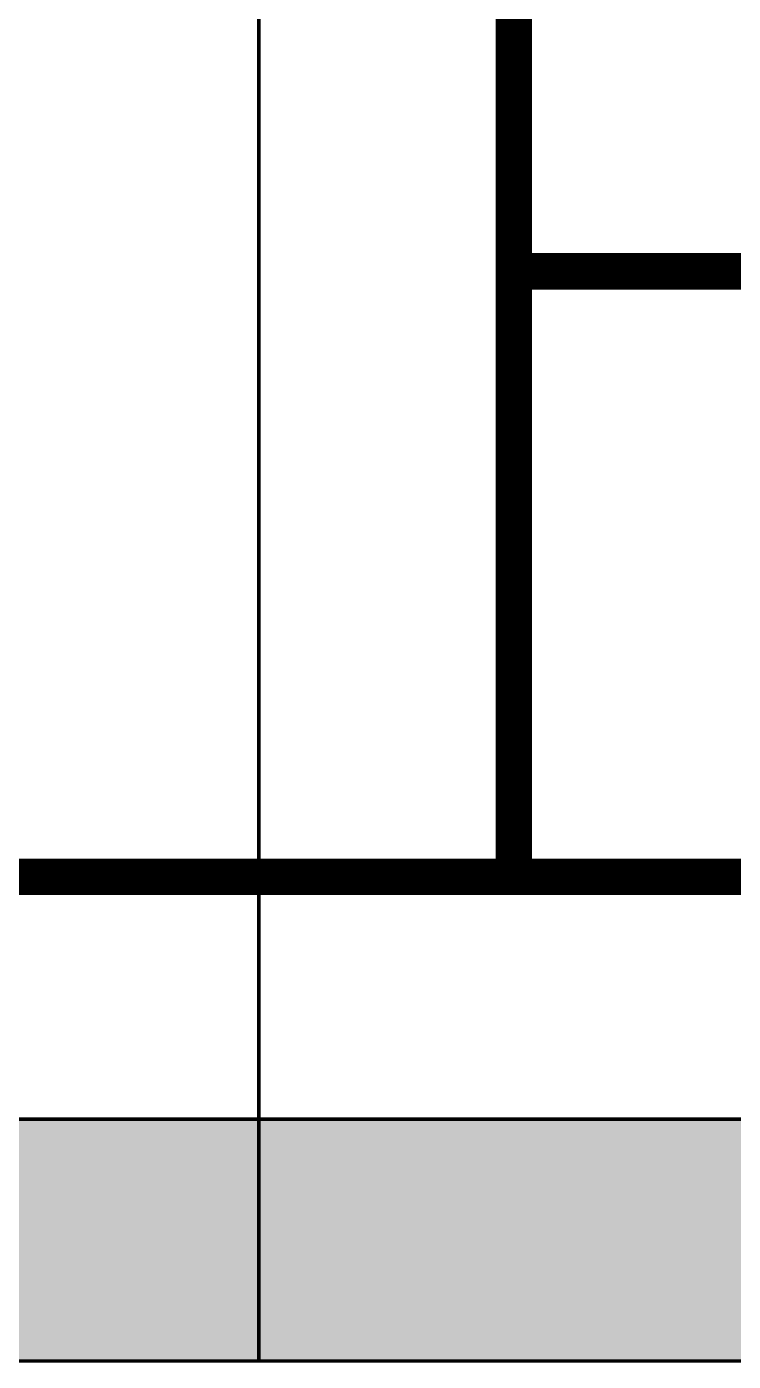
# Model space of a CAD drawing. Header units: millimetres. Extents: x -116965 to 323937, y 291661 to 566926.
# Drawn here: x -45528 to -45236, y 304837 to 305388 of the extents above; entities that cross this region are included whole.
import ezdxf

# ---------------------------------------------------------------- set-up
doc = ezdxf.new("R2010")
doc.units = ezdxf.units.MM
doc.layers.get('0').update_dxf_attribs({"lineweight": 18})
doc.layers.add('C00-00-00', color=7, linetype='Continuous')
doc.layers.add('C34-3A-40', color=7, linetype='Continuous', true_color=0x343a40)
doc.layers.add('C62-64-69', color=7, linetype='Continuous', true_color=0x626469)

msp = doc.modelspace()

# ---------------------------------------------------------------- hatches: boundary and pattern name
at = {"layer": 'C34-3A-40'}
h = msp.add_hatch(color=256, dxfattribs=at)
h.dxf.hatch_style = 2
h.paths.add_polyline_path([(-45832.239512, 304937.340052), (-45432.267431, 304937.340052), (-45432.267431, 304837.354008), (-45832.239512, 304837.354008)])
h = msp.add_hatch(color=256, dxfattribs=at)
h.dxf.hatch_style = 2
h.paths.add_polyline_path([(-45432.267431, 304937.340052), (-45232.295346, 304937.340052), (-45232.295346, 304837.354008), (-45432.267431, 304837.354008)])
at = {"layer": 'C62-64-69'}
h = msp.add_hatch(color=256, dxfattribs=at)
h.dxf.hatch_style = 2
h.paths.add_polyline_path([(-45554.457787, 304928.341308), (-45522.462253, 304928.341308), (-45522.462253, 304921.342283), (-45554.457787, 304921.342283)])
h = msp.add_hatch(color=256, dxfattribs=at)
h.dxf.hatch_style = 2
h.paths.add_polyline_path([(-45522.462253, 304928.341308), (-45490.466722, 304928.341308), (-45490.466722, 304921.342283), (-45522.462253, 304921.342283)])
h = msp.add_hatch(color=256, dxfattribs=at)
h.dxf.hatch_style = 2
h.paths.add_polyline_path([(-45522.462253, 304928.341308), (-45490.466722, 304928.341308), (-45490.466722, 304921.342283), (-45522.462253, 304921.342283)])
h = msp.add_hatch(color=256, dxfattribs=at)
h.dxf.hatch_style = 2
h.paths.add_polyline_path([(-45504.257381, 304928.341308), (-45472.261846, 304928.341308), (-45472.261846, 304921.342283), (-45504.257381, 304921.342283)])
h = msp.add_hatch(color=256, dxfattribs=at)
h.dxf.hatch_style = 2
h.paths.add_polyline_path([(-45504.257381, 304928.341308), (-45472.261846, 304928.341308), (-45472.261846, 304921.342283), (-45504.257381, 304921.342283)])
h = msp.add_hatch(color=256, dxfattribs=at)
h.dxf.hatch_style = 2
h.paths.add_polyline_path([(-45490.466722, 304928.341308), (-45458.471187, 304928.341308), (-45458.471187, 304921.342283), (-45490.466722, 304921.342283)])
h = msp.add_hatch(color=256, dxfattribs=at)
h.dxf.hatch_style = 2
h.paths.add_polyline_path([(-45490.466722, 304928.341308), (-45458.471187, 304928.341308), (-45458.471187, 304921.342283), (-45490.466722, 304921.342283)])
h = msp.add_hatch(color=256, dxfattribs=at)
h.dxf.hatch_style = 2
h.paths.add_polyline_path([(-45472.261846, 304928.341308), (-45440.266312, 304928.341308), (-45440.266312, 304921.342283), (-45472.261846, 304921.342283)])
h = msp.add_hatch(color=256, dxfattribs=at)
h.dxf.hatch_style = 2
h.paths.add_polyline_path([(-45458.471187, 304928.341308), (-45426.475653, 304928.341308), (-45426.475653, 304921.342283), (-45458.471187, 304921.342283)])
h = msp.add_hatch(color=256, dxfattribs=at)
h.dxf.hatch_style = 2
h.paths.add_polyline_path([(-45458.471187, 304928.341308), (-45426.475653, 304928.341308), (-45426.475653, 304921.342283), (-45458.471187, 304921.342283)])
h = msp.add_hatch(color=256, dxfattribs=at)
h.dxf.hatch_style = 2
h.paths.add_polyline_path([(-45432.267431, 304928.341308), (-45400.271896, 304928.341308), (-45400.271896, 304921.342283), (-45432.267431, 304921.342283)])
h = msp.add_hatch(color=256, dxfattribs=at)
h.dxf.hatch_style = 2
h.paths.add_polyline_path([(-45400.271896, 304928.341308), (-45368.276362, 304928.341308), (-45368.276362, 304921.342283), (-45400.271896, 304921.342283)])
h = msp.add_hatch(color=256, dxfattribs=at)
h.dxf.hatch_style = 2
h.paths.add_polyline_path([(-45400.271896, 304928.341308), (-45368.276362, 304928.341308), (-45368.276362, 304921.342283), (-45400.271896, 304921.342283)])
h = msp.add_hatch(color=256, dxfattribs=at)
h.dxf.hatch_style = 2
h.paths.add_polyline_path([(-45368.276362, 304928.341308), (-45336.280831, 304928.341308), (-45336.280831, 304921.342283), (-45368.276362, 304921.342283)])
h = msp.add_hatch(color=256, dxfattribs=at)
h.dxf.hatch_style = 2
h.paths.add_polyline_path([(-45368.276362, 304928.341308), (-45336.280831, 304928.341308), (-45336.280831, 304921.342283), (-45368.276362, 304921.342283)])
h = msp.add_hatch(color=256, dxfattribs=at)
h.dxf.hatch_style = 2
h.paths.add_polyline_path([(-45336.280831, 304928.341308), (-45304.285296, 304928.341308), (-45304.285296, 304921.342283), (-45336.280831, 304921.342283)])
h = msp.add_hatch(color=256, dxfattribs=at)
h.dxf.hatch_style = 2
h.paths.add_polyline_path([(-45336.280831, 304928.341308), (-45304.285296, 304928.341308), (-45304.285296, 304921.342283), (-45336.280831, 304921.342283)])
h = msp.add_hatch(color=256, dxfattribs=at)
h.dxf.hatch_style = 2
h.paths.add_polyline_path([(-45304.285296, 304928.341308), (-45272.289762, 304928.341308), (-45272.289762, 304921.342283), (-45304.285296, 304921.342283)])
h = msp.add_hatch(color=256, dxfattribs=at)
h.dxf.hatch_style = 2
h.paths.add_polyline_path([(-45304.285296, 304928.341308), (-45272.289762, 304928.341308), (-45272.289762, 304921.342283), (-45304.285296, 304921.342283)])
h = msp.add_hatch(color=256, dxfattribs=at)
h.dxf.hatch_style = 2
h.paths.add_polyline_path([(-45272.289762, 304928.341308), (-45240.294231, 304928.341308), (-45240.294231, 304921.342283), (-45272.289762, 304921.342283)])
h = msp.add_hatch(color=256, dxfattribs=at)
h.dxf.hatch_style = 2
h.paths.add_polyline_path([(-45554.457787, 304921.342283), (-45522.462253, 304921.342283), (-45522.462253, 304919.342564), (-45554.457787, 304919.342564)])
h = msp.add_hatch(color=256, dxfattribs=at)
h.dxf.hatch_style = 2
h.paths.add_polyline_path([(-45522.462253, 304921.342283), (-45490.466722, 304921.342283), (-45490.466722, 304919.342564), (-45522.462253, 304919.342564)])
h = msp.add_hatch(color=256, dxfattribs=at)
h.dxf.hatch_style = 2
h.paths.add_polyline_path([(-45522.462253, 304921.342283), (-45490.466722, 304921.342283), (-45490.466722, 304919.342564), (-45522.462253, 304919.342564)])
h = msp.add_hatch(color=256, dxfattribs=at)
h.dxf.hatch_style = 2
h.paths.add_polyline_path([(-45504.257381, 304921.342283), (-45472.261846, 304921.342283), (-45472.261846, 304919.342564), (-45504.257381, 304919.342564)])
h = msp.add_hatch(color=256, dxfattribs=at)
h.dxf.hatch_style = 2
h.paths.add_polyline_path([(-45504.257381, 304921.342283), (-45472.261846, 304921.342283), (-45472.261846, 304919.342564), (-45504.257381, 304919.342564)])
h = msp.add_hatch(color=256, dxfattribs=at)
h.dxf.hatch_style = 2
h.paths.add_polyline_path([(-45490.466722, 304921.342283), (-45458.471187, 304921.342283), (-45458.471187, 304919.342564), (-45490.466722, 304919.342564)])
h = msp.add_hatch(color=256, dxfattribs=at)
h.dxf.hatch_style = 2
h.paths.add_polyline_path([(-45490.466722, 304921.342283), (-45458.471187, 304921.342283), (-45458.471187, 304919.342564), (-45490.466722, 304919.342564)])
h = msp.add_hatch(color=256, dxfattribs=at)
h.dxf.hatch_style = 2
h.paths.add_polyline_path([(-45472.261846, 304921.342283), (-45440.266312, 304921.342283), (-45440.266312, 304919.342564), (-45472.261846, 304919.342564)])
h = msp.add_hatch(color=256, dxfattribs=at)
h.dxf.hatch_style = 2
h.paths.add_polyline_path([(-45458.471187, 304921.342283), (-45426.475653, 304921.342283), (-45426.475653, 304919.342564), (-45458.471187, 304919.342564)])
h = msp.add_hatch(color=256, dxfattribs=at)
h.dxf.hatch_style = 2
h.paths.add_polyline_path([(-45458.471187, 304921.342283), (-45426.475653, 304921.342283), (-45426.475653, 304919.342564), (-45458.471187, 304919.342564)])
h = msp.add_hatch(color=256, dxfattribs=at)
h.dxf.hatch_style = 2
h.paths.add_polyline_path([(-45432.267431, 304921.342283), (-45400.271896, 304921.342283), (-45400.271896, 304919.342564), (-45432.267431, 304919.342564)])
h = msp.add_hatch(color=256, dxfattribs=at)
h.dxf.hatch_style = 2
h.paths.add_polyline_path([(-45400.271896, 304921.342283), (-45368.276362, 304921.342283), (-45368.276362, 304919.342564), (-45400.271896, 304919.342564)])
h = msp.add_hatch(color=256, dxfattribs=at)
h.dxf.hatch_style = 2
h.paths.add_polyline_path([(-45400.271896, 304921.342283), (-45368.276362, 304921.342283), (-45368.276362, 304919.342564), (-45400.271896, 304919.342564)])
h = msp.add_hatch(color=256, dxfattribs=at)
h.dxf.hatch_style = 2
h.paths.add_polyline_path([(-45368.276362, 304921.342283), (-45336.280831, 304921.342283), (-45336.280831, 304919.342564), (-45368.276362, 304919.342564)])
h = msp.add_hatch(color=256, dxfattribs=at)
h.dxf.hatch_style = 2
h.paths.add_polyline_path([(-45368.276362, 304921.342283), (-45336.280831, 304921.342283), (-45336.280831, 304919.342564), (-45368.276362, 304919.342564)])
h = msp.add_hatch(color=256, dxfattribs=at)
h.dxf.hatch_style = 2
h.paths.add_polyline_path([(-45336.280831, 304921.342283), (-45304.285296, 304921.342283), (-45304.285296, 304919.342564), (-45336.280831, 304919.342564)])
h = msp.add_hatch(color=256, dxfattribs=at)
h.dxf.hatch_style = 2
h.paths.add_polyline_path([(-45336.280831, 304921.342283), (-45304.285296, 304921.342283), (-45304.285296, 304919.342564), (-45336.280831, 304919.342564)])
h = msp.add_hatch(color=256, dxfattribs=at)
h.dxf.hatch_style = 2
h.paths.add_polyline_path([(-45304.285296, 304921.342283), (-45272.289762, 304921.342283), (-45272.289762, 304919.342564), (-45304.285296, 304919.342564)])
h = msp.add_hatch(color=256, dxfattribs=at)
h.dxf.hatch_style = 2
h.paths.add_polyline_path([(-45304.285296, 304921.342283), (-45272.289762, 304921.342283), (-45272.289762, 304919.342564), (-45304.285296, 304919.342564)])
h = msp.add_hatch(color=256, dxfattribs=at)
h.dxf.hatch_style = 2
h.paths.add_polyline_path([(-45272.289762, 304921.342283), (-45240.294231, 304921.342283), (-45240.294231, 304919.342564), (-45272.289762, 304919.342564)])
h = msp.add_hatch(color=256, dxfattribs=at)
h.dxf.hatch_style = 2
h.paths.add_polyline_path([(-45554.457787, 304919.342564), (-45522.462253, 304919.342564), (-45522.462253, 304912.343539), (-45554.457787, 304912.343539)])
h = msp.add_hatch(color=256, dxfattribs=at)
h.dxf.hatch_style = 2
h.paths.add_polyline_path([(-45522.462253, 304919.342564), (-45490.466722, 304919.342564), (-45490.466722, 304912.343539), (-45522.462253, 304912.343539)])
h = msp.add_hatch(color=256, dxfattribs=at)
h.dxf.hatch_style = 2
h.paths.add_polyline_path([(-45522.462253, 304919.342564), (-45490.466722, 304919.342564), (-45490.466722, 304912.343539), (-45522.462253, 304912.343539)])
h = msp.add_hatch(color=256, dxfattribs=at)
h.dxf.hatch_style = 2
h.paths.add_polyline_path([(-45504.257381, 304919.342564), (-45472.261846, 304919.342564), (-45472.261846, 304912.343539), (-45504.257381, 304912.343539)])
h = msp.add_hatch(color=256, dxfattribs=at)
h.dxf.hatch_style = 2
h.paths.add_polyline_path([(-45504.257381, 304919.342564), (-45472.261846, 304919.342564), (-45472.261846, 304912.343539), (-45504.257381, 304912.343539)])
h = msp.add_hatch(color=256, dxfattribs=at)
h.dxf.hatch_style = 2
h.paths.add_polyline_path([(-45490.466722, 304919.342564), (-45458.471187, 304919.342564), (-45458.471187, 304912.343539), (-45490.466722, 304912.343539)])
h = msp.add_hatch(color=256, dxfattribs=at)
h.dxf.hatch_style = 2
h.paths.add_polyline_path([(-45490.466722, 304919.342564), (-45458.471187, 304919.342564), (-45458.471187, 304912.343539), (-45490.466722, 304912.343539)])
h = msp.add_hatch(color=256, dxfattribs=at)
h.dxf.hatch_style = 2
h.paths.add_polyline_path([(-45472.261846, 304919.342564), (-45440.266312, 304919.342564), (-45440.266312, 304912.343539), (-45472.261846, 304912.343539)])
h = msp.add_hatch(color=256, dxfattribs=at)
h.dxf.hatch_style = 2
h.paths.add_polyline_path([(-45458.471187, 304919.342564), (-45426.475653, 304919.342564), (-45426.475653, 304912.343539), (-45458.471187, 304912.343539)])
h = msp.add_hatch(color=256, dxfattribs=at)
h.dxf.hatch_style = 2
h.paths.add_polyline_path([(-45458.471187, 304919.342564), (-45426.475653, 304919.342564), (-45426.475653, 304912.343539), (-45458.471187, 304912.343539)])
h = msp.add_hatch(color=256, dxfattribs=at)
h.dxf.hatch_style = 2
h.paths.add_polyline_path([(-45432.267431, 304919.342564), (-45400.271896, 304919.342564), (-45400.271896, 304912.343539), (-45432.267431, 304912.343539)])
h = msp.add_hatch(color=256, dxfattribs=at)
h.dxf.hatch_style = 2
h.paths.add_polyline_path([(-45400.271896, 304919.342564), (-45368.276362, 304919.342564), (-45368.276362, 304912.343539), (-45400.271896, 304912.343539)])
h = msp.add_hatch(color=256, dxfattribs=at)
h.dxf.hatch_style = 2
h.paths.add_polyline_path([(-45400.271896, 304919.342564), (-45368.276362, 304919.342564), (-45368.276362, 304912.343539), (-45400.271896, 304912.343539)])
h = msp.add_hatch(color=256, dxfattribs=at)
h.dxf.hatch_style = 2
h.paths.add_polyline_path([(-45368.276362, 304919.342564), (-45336.280831, 304919.342564), (-45336.280831, 304912.343539), (-45368.276362, 304912.343539)])
h = msp.add_hatch(color=256, dxfattribs=at)
h.dxf.hatch_style = 2
h.paths.add_polyline_path([(-45368.276362, 304919.342564), (-45336.280831, 304919.342564), (-45336.280831, 304912.343539), (-45368.276362, 304912.343539)])
h = msp.add_hatch(color=256, dxfattribs=at)
h.dxf.hatch_style = 2
h.paths.add_polyline_path([(-45336.280831, 304919.342564), (-45304.285296, 304919.342564), (-45304.285296, 304912.343539), (-45336.280831, 304912.343539)])
h = msp.add_hatch(color=256, dxfattribs=at)
h.dxf.hatch_style = 2
h.paths.add_polyline_path([(-45336.280831, 304919.342564), (-45304.285296, 304919.342564), (-45304.285296, 304912.343539), (-45336.280831, 304912.343539)])
h = msp.add_hatch(color=256, dxfattribs=at)
h.dxf.hatch_style = 2
h.paths.add_polyline_path([(-45304.285296, 304919.342564), (-45272.289762, 304919.342564), (-45272.289762, 304912.343539), (-45304.285296, 304912.343539)])
h = msp.add_hatch(color=256, dxfattribs=at)
h.dxf.hatch_style = 2
h.paths.add_polyline_path([(-45304.285296, 304919.342564), (-45272.289762, 304919.342564), (-45272.289762, 304912.343539), (-45304.285296, 304912.343539)])
h = msp.add_hatch(color=256, dxfattribs=at)
h.dxf.hatch_style = 2
h.paths.add_polyline_path([(-45272.289762, 304919.342564), (-45240.294231, 304919.342564), (-45240.294231, 304912.343539), (-45272.289762, 304912.343539)])
h = msp.add_hatch(color=256, dxfattribs=at)
h.dxf.hatch_style = 2
h.paths.add_polyline_path([(-45554.457787, 304912.343539), (-45522.462253, 304912.343539), (-45522.462253, 304910.34382), (-45554.457787, 304910.34382)])
h = msp.add_hatch(color=256, dxfattribs=at)
h.dxf.hatch_style = 2
h.paths.add_polyline_path([(-45554.457787, 304910.34382), (-45522.462253, 304910.34382), (-45522.462253, 304903.344795), (-45554.457787, 304903.344795)])
h = msp.add_hatch(color=256, dxfattribs=at)
h.dxf.hatch_style = 2
h.paths.add_polyline_path([(-45522.462253, 304912.343539), (-45490.466722, 304912.343539), (-45490.466722, 304910.34382), (-45522.462253, 304910.34382)])
h = msp.add_hatch(color=256, dxfattribs=at)
h.dxf.hatch_style = 2
h.paths.add_polyline_path([(-45522.462253, 304912.343539), (-45490.466722, 304912.343539), (-45490.466722, 304910.34382), (-45522.462253, 304910.34382)])
h = msp.add_hatch(color=256, dxfattribs=at)
h.dxf.hatch_style = 2
h.paths.add_polyline_path([(-45522.462253, 304910.34382), (-45490.466722, 304910.34382), (-45490.466722, 304903.344795), (-45522.462253, 304903.344795)])
h = msp.add_hatch(color=256, dxfattribs=at)
h.dxf.hatch_style = 2
h.paths.add_polyline_path([(-45522.462253, 304910.34382), (-45490.466722, 304910.34382), (-45490.466722, 304903.344795), (-45522.462253, 304903.344795)])
h = msp.add_hatch(color=256, dxfattribs=at)
h.dxf.hatch_style = 2
h.paths.add_polyline_path([(-45504.257381, 304912.343539), (-45472.261846, 304912.343539), (-45472.261846, 304910.34382), (-45504.257381, 304910.34382)])
h = msp.add_hatch(color=256, dxfattribs=at)
h.dxf.hatch_style = 2
h.paths.add_polyline_path([(-45504.257381, 304912.343539), (-45472.261846, 304912.343539), (-45472.261846, 304910.34382), (-45504.257381, 304910.34382)])
h = msp.add_hatch(color=256, dxfattribs=at)
h.dxf.hatch_style = 2
h.paths.add_polyline_path([(-45504.257381, 304910.34382), (-45472.261846, 304910.34382), (-45472.261846, 304903.344795), (-45504.257381, 304903.344795)])
h = msp.add_hatch(color=256, dxfattribs=at)
h.dxf.hatch_style = 2
h.paths.add_polyline_path([(-45504.257381, 304910.34382), (-45472.261846, 304910.34382), (-45472.261846, 304903.344795), (-45504.257381, 304903.344795)])
h = msp.add_hatch(color=256, dxfattribs=at)
h.dxf.hatch_style = 2
h.paths.add_polyline_path([(-45490.466722, 304912.343539), (-45458.471187, 304912.343539), (-45458.471187, 304910.34382), (-45490.466722, 304910.34382)])
h = msp.add_hatch(color=256, dxfattribs=at)
h.dxf.hatch_style = 2
h.paths.add_polyline_path([(-45490.466722, 304912.343539), (-45458.471187, 304912.343539), (-45458.471187, 304910.34382), (-45490.466722, 304910.34382)])
h = msp.add_hatch(color=256, dxfattribs=at)
h.dxf.hatch_style = 2
h.paths.add_polyline_path([(-45490.466722, 304910.34382), (-45458.471187, 304910.34382), (-45458.471187, 304903.344795), (-45490.466722, 304903.344795)])
h = msp.add_hatch(color=256, dxfattribs=at)
h.dxf.hatch_style = 2
h.paths.add_polyline_path([(-45490.466722, 304910.34382), (-45458.471187, 304910.34382), (-45458.471187, 304903.344795), (-45490.466722, 304903.344795)])
h = msp.add_hatch(color=256, dxfattribs=at)
h.dxf.hatch_style = 2
h.paths.add_polyline_path([(-45472.261846, 304912.343539), (-45440.266312, 304912.343539), (-45440.266312, 304910.34382), (-45472.261846, 304910.34382)])
h = msp.add_hatch(color=256, dxfattribs=at)
h.dxf.hatch_style = 2
h.paths.add_polyline_path([(-45472.261846, 304910.34382), (-45440.266312, 304910.34382), (-45440.266312, 304903.344795), (-45472.261846, 304903.344795)])
h = msp.add_hatch(color=256, dxfattribs=at)
h.dxf.hatch_style = 2
h.paths.add_polyline_path([(-45458.471187, 304912.343539), (-45426.475653, 304912.343539), (-45426.475653, 304910.34382), (-45458.471187, 304910.34382)])
h = msp.add_hatch(color=256, dxfattribs=at)
h.dxf.hatch_style = 2
h.paths.add_polyline_path([(-45458.471187, 304912.343539), (-45426.475653, 304912.343539), (-45426.475653, 304910.34382), (-45458.471187, 304910.34382)])
h = msp.add_hatch(color=256, dxfattribs=at)
h.dxf.hatch_style = 2
h.paths.add_polyline_path([(-45458.471187, 304910.34382), (-45426.475653, 304910.34382), (-45426.475653, 304903.344795), (-45458.471187, 304903.344795)])
h = msp.add_hatch(color=256, dxfattribs=at)
h.dxf.hatch_style = 2
h.paths.add_polyline_path([(-45458.471187, 304910.34382), (-45426.475653, 304910.34382), (-45426.475653, 304903.344795), (-45458.471187, 304903.344795)])
h = msp.add_hatch(color=256, dxfattribs=at)
h.dxf.hatch_style = 2
h.paths.add_polyline_path([(-45432.267431, 304912.343539), (-45400.271896, 304912.343539), (-45400.271896, 304910.34382), (-45432.267431, 304910.34382)])
h = msp.add_hatch(color=256, dxfattribs=at)
h.dxf.hatch_style = 2
h.paths.add_polyline_path([(-45432.267431, 304910.34382), (-45400.271896, 304910.34382), (-45400.271896, 304903.344795), (-45432.267431, 304903.344795)])
h = msp.add_hatch(color=256, dxfattribs=at)
h.dxf.hatch_style = 2
h.paths.add_polyline_path([(-45400.271896, 304912.343539), (-45368.276362, 304912.343539), (-45368.276362, 304910.34382), (-45400.271896, 304910.34382)])
h = msp.add_hatch(color=256, dxfattribs=at)
h.dxf.hatch_style = 2
h.paths.add_polyline_path([(-45400.271896, 304912.343539), (-45368.276362, 304912.343539), (-45368.276362, 304910.34382), (-45400.271896, 304910.34382)])
h = msp.add_hatch(color=256, dxfattribs=at)
h.dxf.hatch_style = 2
h.paths.add_polyline_path([(-45400.271896, 304910.34382), (-45368.276362, 304910.34382), (-45368.276362, 304903.344795), (-45400.271896, 304903.344795)])
h = msp.add_hatch(color=256, dxfattribs=at)
h.dxf.hatch_style = 2
h.paths.add_polyline_path([(-45400.271896, 304910.34382), (-45368.276362, 304910.34382), (-45368.276362, 304903.344795), (-45400.271896, 304903.344795)])
h = msp.add_hatch(color=256, dxfattribs=at)
h.dxf.hatch_style = 2
h.paths.add_polyline_path([(-45368.276362, 304912.343539), (-45336.280831, 304912.343539), (-45336.280831, 304910.34382), (-45368.276362, 304910.34382)])
h = msp.add_hatch(color=256, dxfattribs=at)
h.dxf.hatch_style = 2
h.paths.add_polyline_path([(-45368.276362, 304912.343539), (-45336.280831, 304912.343539), (-45336.280831, 304910.34382), (-45368.276362, 304910.34382)])
h = msp.add_hatch(color=256, dxfattribs=at)
h.dxf.hatch_style = 2
h.paths.add_polyline_path([(-45368.276362, 304910.34382), (-45336.280831, 304910.34382), (-45336.280831, 304903.344795), (-45368.276362, 304903.344795)])
h = msp.add_hatch(color=256, dxfattribs=at)
h.dxf.hatch_style = 2
h.paths.add_polyline_path([(-45368.276362, 304910.34382), (-45336.280831, 304910.34382), (-45336.280831, 304903.344795), (-45368.276362, 304903.344795)])
h = msp.add_hatch(color=256, dxfattribs=at)
h.dxf.hatch_style = 2
h.paths.add_polyline_path([(-45336.280831, 304912.343539), (-45304.285296, 304912.343539), (-45304.285296, 304910.34382), (-45336.280831, 304910.34382)])
h = msp.add_hatch(color=256, dxfattribs=at)
h.dxf.hatch_style = 2
h.paths.add_polyline_path([(-45336.280831, 304912.343539), (-45304.285296, 304912.343539), (-45304.285296, 304910.34382), (-45336.280831, 304910.34382)])
h = msp.add_hatch(color=256, dxfattribs=at)
h.dxf.hatch_style = 2
h.paths.add_polyline_path([(-45336.280831, 304910.34382), (-45304.285296, 304910.34382), (-45304.285296, 304903.344795), (-45336.280831, 304903.344795)])
h = msp.add_hatch(color=256, dxfattribs=at)
h.dxf.hatch_style = 2
h.paths.add_polyline_path([(-45336.280831, 304910.34382), (-45304.285296, 304910.34382), (-45304.285296, 304903.344795), (-45336.280831, 304903.344795)])
h = msp.add_hatch(color=256, dxfattribs=at)
h.dxf.hatch_style = 2
h.paths.add_polyline_path([(-45304.285296, 304912.343539), (-45272.289762, 304912.343539), (-45272.289762, 304910.34382), (-45304.285296, 304910.34382)])
h = msp.add_hatch(color=256, dxfattribs=at)
h.dxf.hatch_style = 2
h.paths.add_polyline_path([(-45304.285296, 304912.343539), (-45272.289762, 304912.343539), (-45272.289762, 304910.34382), (-45304.285296, 304910.34382)])
h = msp.add_hatch(color=256, dxfattribs=at)
h.dxf.hatch_style = 2
h.paths.add_polyline_path([(-45304.285296, 304910.34382), (-45272.289762, 304910.34382), (-45272.289762, 304903.344795), (-45304.285296, 304903.344795)])
h = msp.add_hatch(color=256, dxfattribs=at)
h.dxf.hatch_style = 2
h.paths.add_polyline_path([(-45304.285296, 304910.34382), (-45272.289762, 304910.34382), (-45272.289762, 304903.344795), (-45304.285296, 304903.344795)])
h = msp.add_hatch(color=256, dxfattribs=at)
h.dxf.hatch_style = 2
h.paths.add_polyline_path([(-45272.289762, 304912.343539), (-45240.294231, 304912.343539), (-45240.294231, 304910.34382), (-45272.289762, 304910.34382)])
h = msp.add_hatch(color=256, dxfattribs=at)
h.dxf.hatch_style = 2
h.paths.add_polyline_path([(-45272.289762, 304910.34382), (-45240.294231, 304910.34382), (-45240.294231, 304903.344795), (-45272.289762, 304903.344795)])
h = msp.add_hatch(color=256, dxfattribs=at)
h.dxf.hatch_style = 2
h.paths.add_polyline_path([(-45554.457787, 304903.344795), (-45522.462253, 304903.344795), (-45522.462253, 304901.345077), (-45554.457787, 304901.345077)])
h = msp.add_hatch(color=256, dxfattribs=at)
h.dxf.hatch_style = 2
h.paths.add_polyline_path([(-45522.462253, 304903.344795), (-45490.466722, 304903.344795), (-45490.466722, 304901.345077), (-45522.462253, 304901.345077)])
h = msp.add_hatch(color=256, dxfattribs=at)
h.dxf.hatch_style = 2
h.paths.add_polyline_path([(-45522.462253, 304903.344795), (-45490.466722, 304903.344795), (-45490.466722, 304901.345077), (-45522.462253, 304901.345077)])
h = msp.add_hatch(color=256, dxfattribs=at)
h.dxf.hatch_style = 2
h.paths.add_polyline_path([(-45504.257381, 304903.344795), (-45472.261846, 304903.344795), (-45472.261846, 304901.345077), (-45504.257381, 304901.345077)])
h = msp.add_hatch(color=256, dxfattribs=at)
h.dxf.hatch_style = 2
h.paths.add_polyline_path([(-45504.257381, 304903.344795), (-45472.261846, 304903.344795), (-45472.261846, 304901.345077), (-45504.257381, 304901.345077)])
h = msp.add_hatch(color=256, dxfattribs=at)
h.dxf.hatch_style = 2
h.paths.add_polyline_path([(-45490.466722, 304903.344795), (-45458.471187, 304903.344795), (-45458.471187, 304901.345077), (-45490.466722, 304901.345077)])
h = msp.add_hatch(color=256, dxfattribs=at)
h.dxf.hatch_style = 2
h.paths.add_polyline_path([(-45490.466722, 304903.344795), (-45458.471187, 304903.344795), (-45458.471187, 304901.345077), (-45490.466722, 304901.345077)])
h = msp.add_hatch(color=256, dxfattribs=at)
h.dxf.hatch_style = 2
h.paths.add_polyline_path([(-45472.261846, 304903.344795), (-45440.266312, 304903.344795), (-45440.266312, 304901.345077), (-45472.261846, 304901.345077)])
h = msp.add_hatch(color=256, dxfattribs=at)
h.dxf.hatch_style = 2
h.paths.add_polyline_path([(-45458.471187, 304903.344795), (-45426.475653, 304903.344795), (-45426.475653, 304901.345077), (-45458.471187, 304901.345077)])
h = msp.add_hatch(color=256, dxfattribs=at)
h.dxf.hatch_style = 2
h.paths.add_polyline_path([(-45458.471187, 304903.344795), (-45426.475653, 304903.344795), (-45426.475653, 304901.345077), (-45458.471187, 304901.345077)])
h = msp.add_hatch(color=256, dxfattribs=at)
h.dxf.hatch_style = 2
h.paths.add_polyline_path([(-45432.267431, 304903.344795), (-45400.271896, 304903.344795), (-45400.271896, 304901.345077), (-45432.267431, 304901.345077)])
h = msp.add_hatch(color=256, dxfattribs=at)
h.dxf.hatch_style = 2
h.paths.add_polyline_path([(-45400.271896, 304903.344795), (-45368.276362, 304903.344795), (-45368.276362, 304901.345077), (-45400.271896, 304901.345077)])
h = msp.add_hatch(color=256, dxfattribs=at)
h.dxf.hatch_style = 2
h.paths.add_polyline_path([(-45400.271896, 304903.344795), (-45368.276362, 304903.344795), (-45368.276362, 304901.345077), (-45400.271896, 304901.345077)])
h = msp.add_hatch(color=256, dxfattribs=at)
h.dxf.hatch_style = 2
h.paths.add_polyline_path([(-45368.276362, 304903.344795), (-45336.280831, 304903.344795), (-45336.280831, 304901.345077), (-45368.276362, 304901.345077)])
h = msp.add_hatch(color=256, dxfattribs=at)
h.dxf.hatch_style = 2
h.paths.add_polyline_path([(-45368.276362, 304903.344795), (-45336.280831, 304903.344795), (-45336.280831, 304901.345077), (-45368.276362, 304901.345077)])
h = msp.add_hatch(color=256, dxfattribs=at)
h.dxf.hatch_style = 2
h.paths.add_polyline_path([(-45336.280831, 304903.344795), (-45304.285296, 304903.344795), (-45304.285296, 304901.345077), (-45336.280831, 304901.345077)])
h = msp.add_hatch(color=256, dxfattribs=at)
h.dxf.hatch_style = 2
h.paths.add_polyline_path([(-45336.280831, 304903.344795), (-45304.285296, 304903.344795), (-45304.285296, 304901.345077), (-45336.280831, 304901.345077)])
h = msp.add_hatch(color=256, dxfattribs=at)
h.dxf.hatch_style = 2
h.paths.add_polyline_path([(-45304.285296, 304903.344795), (-45272.289762, 304903.344795), (-45272.289762, 304901.345077), (-45304.285296, 304901.345077)])
h = msp.add_hatch(color=256, dxfattribs=at)
h.dxf.hatch_style = 2
h.paths.add_polyline_path([(-45304.285296, 304903.344795), (-45272.289762, 304903.344795), (-45272.289762, 304901.345077), (-45304.285296, 304901.345077)])
h = msp.add_hatch(color=256, dxfattribs=at)
h.dxf.hatch_style = 2
h.paths.add_polyline_path([(-45272.289762, 304903.344795), (-45240.294231, 304903.344795), (-45240.294231, 304901.345077), (-45272.289762, 304901.345077)])
h = msp.add_hatch(color=256, dxfattribs=at)
h.dxf.hatch_style = 2
h.paths.add_polyline_path([(-45554.457787, 304901.345077), (-45522.462253, 304901.345077), (-45522.462253, 304894.346051), (-45554.457787, 304894.346051)])
h = msp.add_hatch(color=256, dxfattribs=at)
h.dxf.hatch_style = 2
h.paths.add_polyline_path([(-45522.462253, 304901.345077), (-45490.466722, 304901.345077), (-45490.466722, 304894.346051), (-45522.462253, 304894.346051)])
h = msp.add_hatch(color=256, dxfattribs=at)
h.dxf.hatch_style = 2
h.paths.add_polyline_path([(-45522.462253, 304901.345077), (-45490.466722, 304901.345077), (-45490.466722, 304894.346051), (-45522.462253, 304894.346051)])
h = msp.add_hatch(color=256, dxfattribs=at)
h.dxf.hatch_style = 2
h.paths.add_polyline_path([(-45504.257381, 304901.345077), (-45472.261846, 304901.345077), (-45472.261846, 304894.346051), (-45504.257381, 304894.346051)])
h = msp.add_hatch(color=256, dxfattribs=at)
h.dxf.hatch_style = 2
h.paths.add_polyline_path([(-45504.257381, 304901.345077), (-45472.261846, 304901.345077), (-45472.261846, 304894.346051), (-45504.257381, 304894.346051)])
h = msp.add_hatch(color=256, dxfattribs=at)
h.dxf.hatch_style = 2
h.paths.add_polyline_path([(-45490.466722, 304901.345077), (-45458.471187, 304901.345077), (-45458.471187, 304894.346051), (-45490.466722, 304894.346051)])
h = msp.add_hatch(color=256, dxfattribs=at)
h.dxf.hatch_style = 2
h.paths.add_polyline_path([(-45490.466722, 304901.345077), (-45458.471187, 304901.345077), (-45458.471187, 304894.346051), (-45490.466722, 304894.346051)])
h = msp.add_hatch(color=256, dxfattribs=at)
h.dxf.hatch_style = 2
h.paths.add_polyline_path([(-45472.261846, 304901.345077), (-45440.266312, 304901.345077), (-45440.266312, 304894.346051), (-45472.261846, 304894.346051)])
h = msp.add_hatch(color=256, dxfattribs=at)
h.dxf.hatch_style = 2
h.paths.add_polyline_path([(-45458.471187, 304901.345077), (-45426.475653, 304901.345077), (-45426.475653, 304894.346051), (-45458.471187, 304894.346051)])
h = msp.add_hatch(color=256, dxfattribs=at)
h.dxf.hatch_style = 2
h.paths.add_polyline_path([(-45458.471187, 304901.345077), (-45426.475653, 304901.345077), (-45426.475653, 304894.346051), (-45458.471187, 304894.346051)])
h = msp.add_hatch(color=256, dxfattribs=at)
h.dxf.hatch_style = 2
h.paths.add_polyline_path([(-45432.267431, 304901.345077), (-45400.271896, 304901.345077), (-45400.271896, 304894.346051), (-45432.267431, 304894.346051)])
h = msp.add_hatch(color=256, dxfattribs=at)
h.dxf.hatch_style = 2
h.paths.add_polyline_path([(-45400.271896, 304901.345077), (-45368.276362, 304901.345077), (-45368.276362, 304894.346051), (-45400.271896, 304894.346051)])
h = msp.add_hatch(color=256, dxfattribs=at)
h.dxf.hatch_style = 2
h.paths.add_polyline_path([(-45400.271896, 304901.345077), (-45368.276362, 304901.345077), (-45368.276362, 304894.346051), (-45400.271896, 304894.346051)])
h = msp.add_hatch(color=256, dxfattribs=at)
h.dxf.hatch_style = 2
h.paths.add_polyline_path([(-45368.276362, 304901.345077), (-45336.280831, 304901.345077), (-45336.280831, 304894.346051), (-45368.276362, 304894.346051)])
h = msp.add_hatch(color=256, dxfattribs=at)
h.dxf.hatch_style = 2
h.paths.add_polyline_path([(-45368.276362, 304901.345077), (-45336.280831, 304901.345077), (-45336.280831, 304894.346051), (-45368.276362, 304894.346051)])
h = msp.add_hatch(color=256, dxfattribs=at)
h.dxf.hatch_style = 2
h.paths.add_polyline_path([(-45336.280831, 304901.345077), (-45304.285296, 304901.345077), (-45304.285296, 304894.346051), (-45336.280831, 304894.346051)])
h = msp.add_hatch(color=256, dxfattribs=at)
h.dxf.hatch_style = 2
h.paths.add_polyline_path([(-45336.280831, 304901.345077), (-45304.285296, 304901.345077), (-45304.285296, 304894.346051), (-45336.280831, 304894.346051)])
h = msp.add_hatch(color=256, dxfattribs=at)
h.dxf.hatch_style = 2
h.paths.add_polyline_path([(-45304.285296, 304901.345077), (-45272.289762, 304901.345077), (-45272.289762, 304894.346051), (-45304.285296, 304894.346051)])
h = msp.add_hatch(color=256, dxfattribs=at)
h.dxf.hatch_style = 2
h.paths.add_polyline_path([(-45304.285296, 304901.345077), (-45272.289762, 304901.345077), (-45272.289762, 304894.346051), (-45304.285296, 304894.346051)])
h = msp.add_hatch(color=256, dxfattribs=at)
h.dxf.hatch_style = 2
h.paths.add_polyline_path([(-45272.289762, 304901.345077), (-45240.294231, 304901.345077), (-45240.294231, 304894.346051), (-45272.289762, 304894.346051)])
h = msp.add_hatch(color=256, dxfattribs=at)
h.dxf.hatch_style = 2
h.paths.add_polyline_path([(-45554.457787, 304894.346051), (-45522.462253, 304894.346051), (-45522.462253, 304892.346333), (-45554.457787, 304892.346333)])
h = msp.add_hatch(color=256, dxfattribs=at)
h.dxf.hatch_style = 2
h.paths.add_polyline_path([(-45554.457787, 304892.346333), (-45522.462253, 304892.346333), (-45522.462253, 304885.347308), (-45554.457787, 304885.347308)])
h = msp.add_hatch(color=256, dxfattribs=at)
h.dxf.hatch_style = 2
h.paths.add_polyline_path([(-45522.462253, 304894.346051), (-45490.466722, 304894.346051), (-45490.466722, 304892.346333), (-45522.462253, 304892.346333)])
h = msp.add_hatch(color=256, dxfattribs=at)
h.dxf.hatch_style = 2
h.paths.add_polyline_path([(-45522.462253, 304894.346051), (-45490.466722, 304894.346051), (-45490.466722, 304892.346333), (-45522.462253, 304892.346333)])
h = msp.add_hatch(color=256, dxfattribs=at)
h.dxf.hatch_style = 2
h.paths.add_polyline_path([(-45522.462253, 304892.346333), (-45490.466722, 304892.346333), (-45490.466722, 304885.347308), (-45522.462253, 304885.347308)])
h = msp.add_hatch(color=256, dxfattribs=at)
h.dxf.hatch_style = 2
h.paths.add_polyline_path([(-45522.462253, 304892.346333), (-45490.466722, 304892.346333), (-45490.466722, 304885.347308), (-45522.462253, 304885.347308)])
h = msp.add_hatch(color=256, dxfattribs=at)
h.dxf.hatch_style = 2
h.paths.add_polyline_path([(-45504.257381, 304894.346051), (-45472.261846, 304894.346051), (-45472.261846, 304892.346333), (-45504.257381, 304892.346333)])
h = msp.add_hatch(color=256, dxfattribs=at)
h.dxf.hatch_style = 2
h.paths.add_polyline_path([(-45504.257381, 304894.346051), (-45472.261846, 304894.346051), (-45472.261846, 304892.346333), (-45504.257381, 304892.346333)])
h = msp.add_hatch(color=256, dxfattribs=at)
h.dxf.hatch_style = 2
h.paths.add_polyline_path([(-45504.257381, 304892.346333), (-45472.261846, 304892.346333), (-45472.261846, 304885.347308), (-45504.257381, 304885.347308)])
h = msp.add_hatch(color=256, dxfattribs=at)
h.dxf.hatch_style = 2
h.paths.add_polyline_path([(-45504.257381, 304892.346333), (-45472.261846, 304892.346333), (-45472.261846, 304885.347308), (-45504.257381, 304885.347308)])
h = msp.add_hatch(color=256, dxfattribs=at)
h.dxf.hatch_style = 2
h.paths.add_polyline_path([(-45490.466722, 304894.346051), (-45458.471187, 304894.346051), (-45458.471187, 304892.346333), (-45490.466722, 304892.346333)])
h = msp.add_hatch(color=256, dxfattribs=at)
h.dxf.hatch_style = 2
h.paths.add_polyline_path([(-45490.466722, 304894.346051), (-45458.471187, 304894.346051), (-45458.471187, 304892.346333), (-45490.466722, 304892.346333)])
h = msp.add_hatch(color=256, dxfattribs=at)
h.dxf.hatch_style = 2
h.paths.add_polyline_path([(-45490.466722, 304892.346333), (-45458.471187, 304892.346333), (-45458.471187, 304885.347308), (-45490.466722, 304885.347308)])
h = msp.add_hatch(color=256, dxfattribs=at)
h.dxf.hatch_style = 2
h.paths.add_polyline_path([(-45490.466722, 304892.346333), (-45458.471187, 304892.346333), (-45458.471187, 304885.347308), (-45490.466722, 304885.347308)])
h = msp.add_hatch(color=256, dxfattribs=at)
h.dxf.hatch_style = 2
h.paths.add_polyline_path([(-45472.261846, 304894.346051), (-45440.266312, 304894.346051), (-45440.266312, 304892.346333), (-45472.261846, 304892.346333)])
h = msp.add_hatch(color=256, dxfattribs=at)
h.dxf.hatch_style = 2
h.paths.add_polyline_path([(-45472.261846, 304892.346333), (-45440.266312, 304892.346333), (-45440.266312, 304885.347308), (-45472.261846, 304885.347308)])
h = msp.add_hatch(color=256, dxfattribs=at)
h.dxf.hatch_style = 2
h.paths.add_polyline_path([(-45458.471187, 304894.346051), (-45426.475653, 304894.346051), (-45426.475653, 304892.346333), (-45458.471187, 304892.346333)])
h = msp.add_hatch(color=256, dxfattribs=at)
h.dxf.hatch_style = 2
h.paths.add_polyline_path([(-45458.471187, 304894.346051), (-45426.475653, 304894.346051), (-45426.475653, 304892.346333), (-45458.471187, 304892.346333)])
h = msp.add_hatch(color=256, dxfattribs=at)
h.dxf.hatch_style = 2
h.paths.add_polyline_path([(-45458.471187, 304892.346333), (-45426.475653, 304892.346333), (-45426.475653, 304885.347308), (-45458.471187, 304885.347308)])
h = msp.add_hatch(color=256, dxfattribs=at)
h.dxf.hatch_style = 2
h.paths.add_polyline_path([(-45458.471187, 304892.346333), (-45426.475653, 304892.346333), (-45426.475653, 304885.347308), (-45458.471187, 304885.347308)])
h = msp.add_hatch(color=256, dxfattribs=at)
h.dxf.hatch_style = 2
h.paths.add_polyline_path([(-45432.267431, 304894.346051), (-45400.271896, 304894.346051), (-45400.271896, 304892.346333), (-45432.267431, 304892.346333)])
h = msp.add_hatch(color=256, dxfattribs=at)
h.dxf.hatch_style = 2
h.paths.add_polyline_path([(-45432.267431, 304892.346333), (-45400.271896, 304892.346333), (-45400.271896, 304885.347308), (-45432.267431, 304885.347308)])
h = msp.add_hatch(color=256, dxfattribs=at)
h.dxf.hatch_style = 2
h.paths.add_polyline_path([(-45400.271896, 304894.346051), (-45368.276362, 304894.346051), (-45368.276362, 304892.346333), (-45400.271896, 304892.346333)])
h = msp.add_hatch(color=256, dxfattribs=at)
h.dxf.hatch_style = 2
h.paths.add_polyline_path([(-45400.271896, 304894.346051), (-45368.276362, 304894.346051), (-45368.276362, 304892.346333), (-45400.271896, 304892.346333)])
h = msp.add_hatch(color=256, dxfattribs=at)
h.dxf.hatch_style = 2
h.paths.add_polyline_path([(-45400.271896, 304892.346333), (-45368.276362, 304892.346333), (-45368.276362, 304885.347308), (-45400.271896, 304885.347308)])
h = msp.add_hatch(color=256, dxfattribs=at)
h.dxf.hatch_style = 2
h.paths.add_polyline_path([(-45400.271896, 304892.346333), (-45368.276362, 304892.346333), (-45368.276362, 304885.347308), (-45400.271896, 304885.347308)])
h = msp.add_hatch(color=256, dxfattribs=at)
h.dxf.hatch_style = 2
h.paths.add_polyline_path([(-45368.276362, 304894.346051), (-45336.280831, 304894.346051), (-45336.280831, 304892.346333), (-45368.276362, 304892.346333)])
h = msp.add_hatch(color=256, dxfattribs=at)
h.dxf.hatch_style = 2
h.paths.add_polyline_path([(-45368.276362, 304894.346051), (-45336.280831, 304894.346051), (-45336.280831, 304892.346333), (-45368.276362, 304892.346333)])
h = msp.add_hatch(color=256, dxfattribs=at)
h.dxf.hatch_style = 2
h.paths.add_polyline_path([(-45368.276362, 304892.346333), (-45336.280831, 304892.346333), (-45336.280831, 304885.347308), (-45368.276362, 304885.347308)])
h = msp.add_hatch(color=256, dxfattribs=at)
h.dxf.hatch_style = 2
h.paths.add_polyline_path([(-45368.276362, 304892.346333), (-45336.280831, 304892.346333), (-45336.280831, 304885.347308), (-45368.276362, 304885.347308)])
h = msp.add_hatch(color=256, dxfattribs=at)
h.dxf.hatch_style = 2
h.paths.add_polyline_path([(-45336.280831, 304894.346051), (-45304.285296, 304894.346051), (-45304.285296, 304892.346333), (-45336.280831, 304892.346333)])
h = msp.add_hatch(color=256, dxfattribs=at)
h.dxf.hatch_style = 2
h.paths.add_polyline_path([(-45336.280831, 304894.346051), (-45304.285296, 304894.346051), (-45304.285296, 304892.346333), (-45336.280831, 304892.346333)])
h = msp.add_hatch(color=256, dxfattribs=at)
h.dxf.hatch_style = 2
h.paths.add_polyline_path([(-45336.280831, 304892.346333), (-45304.285296, 304892.346333), (-45304.285296, 304885.347308), (-45336.280831, 304885.347308)])
h = msp.add_hatch(color=256, dxfattribs=at)
h.dxf.hatch_style = 2
h.paths.add_polyline_path([(-45336.280831, 304892.346333), (-45304.285296, 304892.346333), (-45304.285296, 304885.347308), (-45336.280831, 304885.347308)])
h = msp.add_hatch(color=256, dxfattribs=at)
h.dxf.hatch_style = 2
h.paths.add_polyline_path([(-45304.285296, 304894.346051), (-45272.289762, 304894.346051), (-45272.289762, 304892.346333), (-45304.285296, 304892.346333)])
h = msp.add_hatch(color=256, dxfattribs=at)
h.dxf.hatch_style = 2
h.paths.add_polyline_path([(-45304.285296, 304894.346051), (-45272.289762, 304894.346051), (-45272.289762, 304892.346333), (-45304.285296, 304892.346333)])
h = msp.add_hatch(color=256, dxfattribs=at)
h.dxf.hatch_style = 2
h.paths.add_polyline_path([(-45304.285296, 304892.346333), (-45272.289762, 304892.346333), (-45272.289762, 304885.347308), (-45304.285296, 304885.347308)])
h = msp.add_hatch(color=256, dxfattribs=at)
h.dxf.hatch_style = 2
h.paths.add_polyline_path([(-45304.285296, 304892.346333), (-45272.289762, 304892.346333), (-45272.289762, 304885.347308), (-45304.285296, 304885.347308)])
h = msp.add_hatch(color=256, dxfattribs=at)
h.dxf.hatch_style = 2
h.paths.add_polyline_path([(-45272.289762, 304894.346051), (-45240.294231, 304894.346051), (-45240.294231, 304892.346333), (-45272.289762, 304892.346333)])
h = msp.add_hatch(color=256, dxfattribs=at)
h.dxf.hatch_style = 2
h.paths.add_polyline_path([(-45272.289762, 304892.346333), (-45240.294231, 304892.346333), (-45240.294231, 304885.347308), (-45272.289762, 304885.347308)])
h = msp.add_hatch(color=256, dxfattribs=at)
h.dxf.hatch_style = 2
h.paths.add_polyline_path([(-45554.457787, 304885.347308), (-45522.462253, 304885.347308), (-45522.462253, 304883.347589), (-45554.457787, 304883.347589)])
h = msp.add_hatch(color=256, dxfattribs=at)
h.dxf.hatch_style = 2
h.paths.add_polyline_path([(-45522.462253, 304885.347308), (-45490.466722, 304885.347308), (-45490.466722, 304883.347589), (-45522.462253, 304883.347589)])
h = msp.add_hatch(color=256, dxfattribs=at)
h.dxf.hatch_style = 2
h.paths.add_polyline_path([(-45522.462253, 304885.347308), (-45490.466722, 304885.347308), (-45490.466722, 304883.347589), (-45522.462253, 304883.347589)])
h = msp.add_hatch(color=256, dxfattribs=at)
h.dxf.hatch_style = 2
h.paths.add_polyline_path([(-45504.257381, 304885.347308), (-45472.261846, 304885.347308), (-45472.261846, 304883.347589), (-45504.257381, 304883.347589)])
h = msp.add_hatch(color=256, dxfattribs=at)
h.dxf.hatch_style = 2
h.paths.add_polyline_path([(-45504.257381, 304885.347308), (-45472.261846, 304885.347308), (-45472.261846, 304883.347589), (-45504.257381, 304883.347589)])
h = msp.add_hatch(color=256, dxfattribs=at)
h.dxf.hatch_style = 2
h.paths.add_polyline_path([(-45490.466722, 304885.347308), (-45458.471187, 304885.347308), (-45458.471187, 304883.347589), (-45490.466722, 304883.347589)])
h = msp.add_hatch(color=256, dxfattribs=at)
h.dxf.hatch_style = 2
h.paths.add_polyline_path([(-45490.466722, 304885.347308), (-45458.471187, 304885.347308), (-45458.471187, 304883.347589), (-45490.466722, 304883.347589)])
h = msp.add_hatch(color=256, dxfattribs=at)
h.dxf.hatch_style = 2
h.paths.add_polyline_path([(-45472.261846, 304885.347308), (-45440.266312, 304885.347308), (-45440.266312, 304883.347589), (-45472.261846, 304883.347589)])
h = msp.add_hatch(color=256, dxfattribs=at)
h.dxf.hatch_style = 2
h.paths.add_polyline_path([(-45458.471187, 304885.347308), (-45426.475653, 304885.347308), (-45426.475653, 304883.347589), (-45458.471187, 304883.347589)])
h = msp.add_hatch(color=256, dxfattribs=at)
h.dxf.hatch_style = 2
h.paths.add_polyline_path([(-45458.471187, 304885.347308), (-45426.475653, 304885.347308), (-45426.475653, 304883.347589), (-45458.471187, 304883.347589)])
h = msp.add_hatch(color=256, dxfattribs=at)
h.dxf.hatch_style = 2
h.paths.add_polyline_path([(-45432.267431, 304885.347308), (-45400.271896, 304885.347308), (-45400.271896, 304883.347589), (-45432.267431, 304883.347589)])
h = msp.add_hatch(color=256, dxfattribs=at)
h.dxf.hatch_style = 2
h.paths.add_polyline_path([(-45400.271896, 304885.347308), (-45368.276362, 304885.347308), (-45368.276362, 304883.347589), (-45400.271896, 304883.347589)])
h = msp.add_hatch(color=256, dxfattribs=at)
h.dxf.hatch_style = 2
h.paths.add_polyline_path([(-45400.271896, 304885.347308), (-45368.276362, 304885.347308), (-45368.276362, 304883.347589), (-45400.271896, 304883.347589)])
h = msp.add_hatch(color=256, dxfattribs=at)
h.dxf.hatch_style = 2
h.paths.add_polyline_path([(-45368.276362, 304885.347308), (-45336.280831, 304885.347308), (-45336.280831, 304883.347589), (-45368.276362, 304883.347589)])
h = msp.add_hatch(color=256, dxfattribs=at)
h.dxf.hatch_style = 2
h.paths.add_polyline_path([(-45368.276362, 304885.347308), (-45336.280831, 304885.347308), (-45336.280831, 304883.347589), (-45368.276362, 304883.347589)])
h = msp.add_hatch(color=256, dxfattribs=at)
h.dxf.hatch_style = 2
h.paths.add_polyline_path([(-45336.280831, 304885.347308), (-45304.285296, 304885.347308), (-45304.285296, 304883.347589), (-45336.280831, 304883.347589)])
h = msp.add_hatch(color=256, dxfattribs=at)
h.dxf.hatch_style = 2
h.paths.add_polyline_path([(-45336.280831, 304885.347308), (-45304.285296, 304885.347308), (-45304.285296, 304883.347589), (-45336.280831, 304883.347589)])
h = msp.add_hatch(color=256, dxfattribs=at)
h.dxf.hatch_style = 2
h.paths.add_polyline_path([(-45304.285296, 304885.347308), (-45272.289762, 304885.347308), (-45272.289762, 304883.347589), (-45304.285296, 304883.347589)])
h = msp.add_hatch(color=256, dxfattribs=at)
h.dxf.hatch_style = 2
h.paths.add_polyline_path([(-45304.285296, 304885.347308), (-45272.289762, 304885.347308), (-45272.289762, 304883.347589), (-45304.285296, 304883.347589)])
h = msp.add_hatch(color=256, dxfattribs=at)
h.dxf.hatch_style = 2
h.paths.add_polyline_path([(-45272.289762, 304885.347308), (-45240.294231, 304885.347308), (-45240.294231, 304883.347589), (-45272.289762, 304883.347589)])

# ---------------------------------------------------------------- linework, layer by layer
at = {"color": 1, "lineweight": -3, "ltscale": 5, "const_width": 15}
for points in [[(-45326.934673, 305037.326092), (-45326.934673, 306937.060883)], [(-45150.656793, 305287.291195), (-45326.934673, 305287.291195)], [(-48731.862637, 305037.326092), (-44132.448887, 305037.326092)]]:
    msp.add_lwpolyline(points, dxfattribs=at)
at = {"layer": 'C00-00-00', "lineweight": 100}
for points in [[(-45832.239512, 306937.060883), (-45432.267431, 306937.060883), (-45432.267431, 304937.340052), (-45832.239512, 304937.340052)], [(-45432.267431, 306937.060883), (-45232.295346, 306937.060883), (-45232.295346, 304937.340052), (-45432.267431, 304937.340052)]]:
    msp.add_lwpolyline(points, close=True, dxfattribs=at)
at = {"layer": 'C00-00-00', "lineweight": 211}
for points in [[(-45832.239512, 304937.340052), (-45432.267431, 304937.340052), (-45432.267431, 304837.354008), (-45832.239512, 304837.354008)], [(-45432.267431, 304937.340052), (-45232.295346, 304937.340052), (-45232.295346, 304837.354008), (-45432.267431, 304837.354008)]]:
    msp.add_lwpolyline(points, close=True, dxfattribs=at)

doc.saveas('drawing.dxf')
